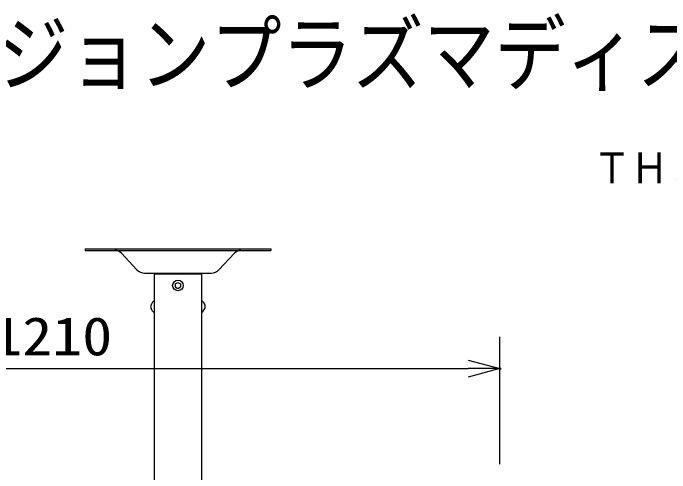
# Model space of a CAD drawing. Units: millimetres, scale not verified. Extents: x -63 to 63, y -57 to 57.
# Drawn here: x -21.12 to 20.12, y 28.52 to 57.39 of the extents above; entities that cross this region are included whole.
import ezdxf
from ezdxf.enums import TextEntityAlignment as Align

# ---------------------------------------------------------------- set-up
doc = ezdxf.new("R2010")
doc.units = ezdxf.units.MM
doc.header["$LTSCALE"] = 0.190236
doc.header["$PDMODE"] = 32
doc.header["$PDSIZE"] = 0.0951
for name, color, linetype in [('0-0_GAIKEI', 1, 'Continuous'), ('0-2_TOUROKU', 1, 'Continuous'), ('0-3_MOJI1', 2, 'Continuous'), ('0-4_WAKU', 3, 'Continuous'), ('0-5_DEFPOINTS', 7, 'Continuous')]:
    doc.layers.add(name, color=color, linetype=linetype)
doc.styles.add('ＭＳ ゴシック', font='')
doc.styles.get('ＭＳ ゴシック').set_extended_font_data('MS Gothic')

# ---------------------------------------------------------------- blocks, each defined once
blk = doc.blocks.new('_OPEN30')
at = {"layer": '0-5_DEFPOINTS'}
blk.add_line((0, 0), (-1, 0), dxfattribs=at)
blk.add_lwpolyline([(-1, 0.26795), (0, 0), (-1, -0.26795)], dxfattribs=at)

msp = doc.modelspace()

# ---------------------------------------------------------------- linework, layer by layer
at = {"layer": '0-0_GAIKEI', "color": 7}
for p, q in [((-16.6051, 42.5953), (-4.9374, 42.5953)), ((-16.6051, 42.5953), (-16.6051, 42.4886)), ((-16.6051, 42.4886), (-4.9374, 42.4886)), ((-4.9374, 42.5953), (-4.9374, 42.4886)), ((-13.3488, 41.2733), (-14.3185, 42.311)), ((-8.1937, 41.2733), (-7.224, 42.311)), ((-12.8616, 41.0618), (-8.6809, 41.0618)), ((-12.2564, 41.0252), (-9.2861, 41.0252)), ((-12.2564, 41.0252), (-12.2564, 27.1488)), ((-12.2564, 41.0252), (-9.2861, 41.0252)), ((-12.1547, 41.0618), (-12.1547, 41.0252)), ((-9.3878, 41.0618), (-9.3878, 41.0252)), ((-9.2861, 41.0252), (-9.2861, 27.1488))]:
    msp.add_line(p, q, dxfattribs=at)
at = {"layer": '0-0_GAIKEI'}
for p, q in [((-10.9379, 40.388), (-10.7712, 40.4843)), ((-10.7712, 40.4843), (-10.6046, 40.388)), ((-10.6046, 40.388), (-10.6046, 40.1956)), ((-12.3646, 39.2396), (-12.458, 39.0684)), ((-12.2564, 39.2917), (-12.2768, 39.2917)), ((-9.2861, 39.2917), (-9.2657, 39.2917)), ((-9.1779, 39.2396), (-9.0845, 39.0684)), ((-12.3646, 38.6771), (-12.458, 38.8483)), ((-9.1779, 38.6771), (-9.0845, 38.8483)), ((-12.2564, 38.625), (-12.2768, 38.625)), ((-9.2861, 38.625), (-9.2657, 38.625))]:
    msp.add_line(p, q, dxfattribs=at)
msp.add_lwpolyline([(-10.9379, 40.388), (-10.9379, 40.1956), (-10.7712, 40.0993), (-10.6046, 40.1956)], dxfattribs=at)
msp.add_circle((-10.7712, 40.2918), 0.3334, dxfattribs=at)
at = {"layer": '0-0_GAIKEI', "color": 7}
for centre, radius, start, end in [((-14.7277, 41.9286), 0.5601, 43.0632, 90), ((-6.8148, 41.9286), 0.5601, 90, 136.9368), ((-12.8616, 41.7286), 0.6667, 223.0632, 270), ((-8.6809, 41.7286), 0.6667, 270, 316.9368)]:
    msp.add_arc(centre, radius, start, end, dxfattribs=at)
at = {"layer": '0-0_GAIKEI'}
for centre, radius, start, end in [((-12.2768, 39.1917), 0.1, 90, 151.37136), ((-9.2657, 39.1917), 0.1, 28.62864, 90), ((-12.2564, 38.9584), 0.2297, 151.37136, 208.62864), ((-9.2861, 38.9584), 0.2297, 331.37136, 28.62864), ((-12.2768, 38.725), 0.1, 208.62864, 270), ((-9.2657, 38.725), 0.1, 270, 331.37136)]:
    msp.add_arc(centre, radius, start, end, dxfattribs=at)
at = {"layer": '0-4_WAKU'}
for p, q in [((9.4455, 29.0697), (9.4455, 37.0697)), ((-28.8879, 35.0697), (7.4455, 35.0697))]:
    msp.add_line(p, q, dxfattribs=at)
at = {"layer": '0-5_DEFPOINTS'}
msp.add_point((9.4455, 35.0697), dxfattribs=at)

# ---------------------------------------------------------------- block references
at = {"layer": '0-4_WAKU', "xscale": 2, "yscale": 2}
msp.add_blockref('_OPEN30', (9.4455, 35.0697), dxfattribs=at)

# ---------------------------------------------------------------- texts
at = {"layer": '0-2_TOUROKU', "style": 'ＭＳ ゴシック', "width": 0.9}
msp.add_text('ＴＨ５０ＰＨ１１ＫＲ＋ＴＹＣＥ４２ＰＳ７', height=1.925, dxfattribs=at).set_placement((15.3, 46.13), align=Align.BOTTOM_LEFT)
at = {"layer": '0-3_MOJI1', "style": 'ＭＳ ゴシック', "width": 0.85}
msp.add_text('ハイビジョンプラズマディスプレイ天吊り金具付', height=3.848, dxfattribs=at).set_placement((-35.5001, 51.7599), align=Align.BOTTOM_LEFT)
at = {"layer": '0-4_WAKU', "style": 'ＭＳ ゴシック', "width": 1.15}
msp.add_text('1210', height=2.406, dxfattribs=at).set_placement((-22.4283, 35.1793), align=Align.BOTTOM_LEFT)

doc.saveas('drawing.dxf')
